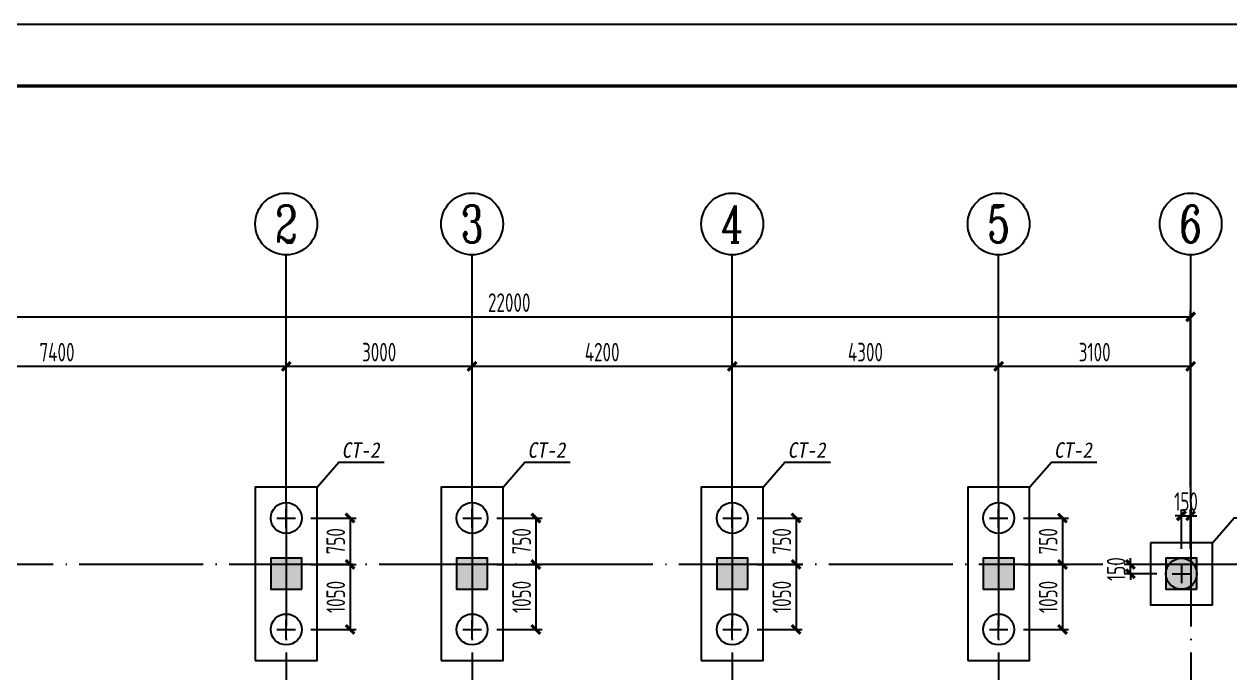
# Model space of a CAD drawing. Extents: x 9732137 to 18866768, y -962146 to 246094.
# Drawn here: x 9795564 to 9815028, y 34814 to 45294 of the extents above; entities that cross this region are included whole.
import ezdxf
from ezdxf.enums import TextEntityAlignment as Align

# ---------------------------------------------------------------- set-up
doc = ezdxf.new("R2010")
doc.units = 0
doc.header["$LTSCALE"] = 1000
doc.linetypes.add('DOTE', pattern=[2.42, 2, -0.2, 0.02, -0.2])
doc.layers.get('0').update_dxf_attribs({"linetype": 'CONTINUOUS'})
doc.layers.get('Defpoints').update_dxf_attribs({"linetype": 'CONTINUOUS'})
for name, color, linetype in [('10', 7, 'CONTINUOUS'), ('1506', 2, 'CONTINUOUS'), ('1507', 6, 'CONTINUOUS'), ('AXIS', 1, 'DOTE'), ('AXIS_DIM', 3, 'CONTINUOUS'), ('AXIS_NUM', 7, 'CONTINUOUS'), ('BORDER', 7, 'CONTINUOUS'), ('COLU_HATCH', 251, 'CONTINUOUS'), ('DIM', 3, 'CONTINUOUS'), ('TEXT', 7, 'CONTINUOUS')]:
    doc.layers.add(name, color=color, linetype=linetype)
doc.layers.add('709', color=7, linetype='CONTINUOUS', lineweight=18, true_color=0xdfdfdf)
doc.styles.add('STYLE3', font='simhei.ttf', dxfattribs={"width": 0.9})
doc.styles.add('TSSD_Axis', font='Complex.shx', dxfattribs={"width": 0.7, "bigfont": 'hztxt.shx'})
doc.styles.add('TSSD_Dimension', font='Tssdeng.shx', dxfattribs={"width": 0.7, "bigfont": 'hztxt.shx'})
doc.dimstyles.new('TSSD_100_100$0', dxfattribs={"dimtxt": 300, "dimasz": 100, "dimexe": 100, "dimexo": 250, "dimgap": 80, "dimtad": 1, "dimdec": 0, "dimzin": 0, "dimdsep": 46, "dimtxsty": 'TSSD_Dimension', "dimblk1": 'ARCHTICK', "dimblk2": 'ARCHTICK', "dimsah": 1, "dimcen": 0, "dimclrd": 3, "dimclre": 256, "dimclrt": 7, "dimadec": 1, "dimazin": 0, "dimtfac": 1, "dimtdec": 0, "dimtix": 1, "dimtmove": 2, "dimatfit": 3, "dimldrblk": 'ARCHTICK', "dimfxl": 1, "dimtolj": 1, "dimtzin": 0, "dimarcsym": 0})

# ---------------------------------------------------------------- blocks, each defined once
blk = doc.blocks.new('ts_axno')
at = {"color": 0, "linetype": 'ByBlock', "lineweight": -2}
blk.add_circle((0, 0), 0.5, dxfattribs=at)
at = {"color": 0, "linetype": 'ByBlock', "lineweight": -2, "style": 'TSSD_Axis', "width": 0.7}
blk.add_attdef('A', text='', height=0.6, dxfattribs=at).set_placement((0, 0), align=Align.MIDDLE_CENTER)
blk = doc.blocks.new('_ArchTick')
at = {"color": 0, "linetype": 'ByBlock', "const_width": 0.5}
blk.add_lwpolyline([(-0.71, -0.71), (0.71, 0.71)], dxfattribs=at)
blk = doc.blocks.new('*D678')
at = {"layer": 'AXIS_DIM', "lineweight": -2}
for p, q in [((9811295, 37815), (9811295, 39865)), ((9814395, 37815), (9814395, 39865))]:
    blk.add_line(p, q, dxfattribs=at)
at = {"layer": 'AXIS_DIM', "color": 3, "lineweight": -2}
blk.add_line((9814395, 39765), (9811295, 39765), dxfattribs=at)
at = {"layer": 'Defpoints', "color": 0}
for p in [(9811295, 39765), (9811295, 37565), (9814395, 37565)]:
    blk.add_point(p, dxfattribs=at)
at = {"layer": 'AXIS_DIM', "color": 3, "lineweight": -2, "xscale": 100, "yscale": 100, "zscale": 100, "rotation": 180}
blk.add_blockref('_ArchTick', (9811295, 39765), dxfattribs=at)
at = {"layer": 'AXIS_DIM', "color": 3, "lineweight": -2, "xscale": 100, "yscale": 100, "zscale": 100}
blk.add_blockref('_ArchTick', (9814395, 39765), dxfattribs=at)
at = {"layer": 'AXIS_DIM', "color": 7, "insert": (9812845, 39995), "char_height": 300, "attachment_point": 5, "style": 'TSSD_Dimension'}
blk.add_mtext('\\A1;3100', dxfattribs=at)
blk = doc.blocks.new('*D679')
at = {"layer": 'AXIS_DIM', "lineweight": -2}
for p, q in [((9806995, 37815), (9806995, 39865)), ((9811295, 37815), (9811295, 39865))]:
    blk.add_line(p, q, dxfattribs=at)
at = {"layer": 'AXIS_DIM', "color": 3, "lineweight": -2}
blk.add_line((9811295, 39765), (9806995, 39765), dxfattribs=at)
at = {"layer": 'Defpoints', "color": 0}
for p in [(9806995, 39765), (9806995, 37565), (9811295, 37565)]:
    blk.add_point(p, dxfattribs=at)
at = {"layer": 'AXIS_DIM', "color": 3, "lineweight": -2, "xscale": 100, "yscale": 100, "zscale": 100, "rotation": 180}
blk.add_blockref('_ArchTick', (9806995, 39765), dxfattribs=at)
at = {"layer": 'AXIS_DIM', "color": 3, "lineweight": -2, "xscale": 100, "yscale": 100, "zscale": 100}
blk.add_blockref('_ArchTick', (9811295, 39765), dxfattribs=at)
at = {"layer": 'AXIS_DIM', "color": 7, "insert": (9809145, 39995), "char_height": 300, "attachment_point": 5, "style": 'TSSD_Dimension'}
blk.add_mtext('\\A1;4300', dxfattribs=at)
blk = doc.blocks.new('*D680')
at = {"layer": 'AXIS_DIM', "lineweight": -2}
for p, q in [((9802795, 37815), (9802795, 39865)), ((9806995, 37815), (9806995, 39865))]:
    blk.add_line(p, q, dxfattribs=at)
at = {"layer": 'AXIS_DIM', "color": 3, "lineweight": -2}
blk.add_line((9806995, 39765), (9802795, 39765), dxfattribs=at)
at = {"layer": 'Defpoints', "color": 0}
for p in [(9802795, 39765), (9802795, 37565), (9806995, 37565)]:
    blk.add_point(p, dxfattribs=at)
at = {"layer": 'AXIS_DIM', "color": 3, "lineweight": -2, "xscale": 100, "yscale": 100, "zscale": 100, "rotation": 180}
blk.add_blockref('_ArchTick', (9802795, 39765), dxfattribs=at)
at = {"layer": 'AXIS_DIM', "color": 3, "lineweight": -2, "xscale": 100, "yscale": 100, "zscale": 100}
blk.add_blockref('_ArchTick', (9806995, 39765), dxfattribs=at)
at = {"layer": 'AXIS_DIM', "color": 7, "insert": (9804895, 39995), "char_height": 300, "attachment_point": 5, "style": 'TSSD_Dimension'}
blk.add_mtext('\\A1;4200', dxfattribs=at)
blk = doc.blocks.new('*D681')
at = {"layer": 'AXIS_DIM', "lineweight": -2}
for p, q in [((9799795, 37815), (9799795, 39865)), ((9802795, 37815), (9802795, 39865))]:
    blk.add_line(p, q, dxfattribs=at)
at = {"layer": 'AXIS_DIM', "color": 3, "lineweight": -2}
blk.add_line((9802795, 39765), (9799795, 39765), dxfattribs=at)
at = {"layer": 'Defpoints', "color": 0}
for p in [(9799795, 39765), (9799795, 37565), (9802795, 37565)]:
    blk.add_point(p, dxfattribs=at)
at = {"layer": 'AXIS_DIM', "color": 3, "lineweight": -2, "xscale": 100, "yscale": 100, "zscale": 100, "rotation": 180}
blk.add_blockref('_ArchTick', (9799795, 39765), dxfattribs=at)
at = {"layer": 'AXIS_DIM', "color": 3, "lineweight": -2, "xscale": 100, "yscale": 100, "zscale": 100}
blk.add_blockref('_ArchTick', (9802795, 39765), dxfattribs=at)
at = {"layer": 'AXIS_DIM', "color": 7, "insert": (9801295, 39995), "char_height": 300, "attachment_point": 5, "style": 'TSSD_Dimension'}
blk.add_mtext('\\A1;3000', dxfattribs=at)
blk = doc.blocks.new('*D682')
at = {"layer": 'AXIS_DIM', "lineweight": -2}
for p, q in [((9792395, 37815), (9792395, 39865)), ((9799795, 37815), (9799795, 39865))]:
    blk.add_line(p, q, dxfattribs=at)
at = {"layer": 'AXIS_DIM', "color": 3, "lineweight": -2}
blk.add_line((9799795, 39765), (9792395, 39765), dxfattribs=at)
at = {"layer": 'Defpoints', "color": 0}
for p in [(9792395, 39765), (9792395, 37565), (9799795, 37565)]:
    blk.add_point(p, dxfattribs=at)
at = {"layer": 'AXIS_DIM', "color": 3, "lineweight": -2, "xscale": 100, "yscale": 100, "zscale": 100, "rotation": 180}
blk.add_blockref('_ArchTick', (9792395, 39765), dxfattribs=at)
at = {"layer": 'AXIS_DIM', "color": 3, "lineweight": -2, "xscale": 100, "yscale": 100, "zscale": 100}
blk.add_blockref('_ArchTick', (9799795, 39765), dxfattribs=at)
at = {"layer": 'AXIS_DIM', "color": 7, "insert": (9796095, 39995), "char_height": 300, "attachment_point": 5, "style": 'TSSD_Dimension'}
blk.add_mtext('\\A1;7400', dxfattribs=at)
blk = doc.blocks.new('*D683')
at = {"layer": 'AXIS_DIM', "lineweight": -2}
for p, q in [((9792395, 37815), (9792395, 40665)), ((9814395, 37815), (9814395, 40665))]:
    blk.add_line(p, q, dxfattribs=at)
at = {"layer": 'AXIS_DIM', "color": 3, "lineweight": -2}
blk.add_line((9792395, 40565), (9814395, 40565), dxfattribs=at)
at = {"layer": 'Defpoints', "color": 0}
for p in [(9814395, 40565), (9792395, 37565), (9814395, 37565)]:
    blk.add_point(p, dxfattribs=at)
at = {"layer": 'AXIS_DIM', "color": 3, "lineweight": -2, "xscale": 100, "yscale": 100, "zscale": 100, "rotation": 180}
blk.add_blockref('_ArchTick', (9792395, 40565), dxfattribs=at)
at = {"layer": 'AXIS_DIM', "color": 3, "lineweight": -2, "xscale": 100, "yscale": 100, "zscale": 100}
blk.add_blockref('_ArchTick', (9814395, 40565), dxfattribs=at)
at = {"layer": 'AXIS_DIM', "color": 7, "insert": (9803395, 40795), "char_height": 300, "attachment_point": 5, "style": 'TSSD_Dimension'}
blk.add_mtext('\\A1;22000', dxfattribs=at)
blk = doc.blocks.new('*D940')
at = {"layer": 'Defpoints', "color": 0}
for p in [(9799945, 37315), (9799945, 36565), (9800825, 36565)]:
    blk.add_point(p, dxfattribs=at)
at = {"layer": 'DIM', "lineweight": -2}
for p, q in [((9800195, 37315), (9800925, 37315)), ((9800195, 36565), (9800925, 36565))]:
    blk.add_line(p, q, dxfattribs=at)
at = {"layer": 'DIM', "color": 3, "lineweight": -2}
blk.add_line((9800825, 37315), (9800825, 36565), dxfattribs=at)
at = {"layer": 'DIM', "color": 3, "lineweight": -2, "xscale": 100, "yscale": 100, "zscale": 100}
for p, rotation in [((9800825, 37315), 90), ((9800825, 36565), 270)]:
    blk.add_blockref('_ArchTick', p, dxfattribs=dict(at, rotation=rotation))
at = {"layer": 'DIM', "color": 7, "insert": (9800595, 36940), "char_height": 300, "attachment_point": 5, "rotation": 90, "style": 'TSSD_Dimension'}
blk.add_mtext('\\A1;750', dxfattribs=at)
blk = doc.blocks.new('*D941')
at = {"layer": 'Defpoints', "color": 0}
for p in [(9799945, 36565), (9799945, 35515), (9800825, 35515)]:
    blk.add_point(p, dxfattribs=at)
at = {"layer": 'DIM', "lineweight": -2}
for p, q in [((9800195, 36565), (9800925, 36565)), ((9800195, 35515), (9800925, 35515))]:
    blk.add_line(p, q, dxfattribs=at)
at = {"layer": 'DIM', "color": 3, "lineweight": -2}
blk.add_line((9800825, 36565), (9800825, 35515), dxfattribs=at)
at = {"layer": 'DIM', "color": 3, "lineweight": -2, "xscale": 100, "yscale": 100, "zscale": 100}
for p, rotation in [((9800825, 36565), 90), ((9800825, 35515), 270)]:
    blk.add_blockref('_ArchTick', p, dxfattribs=dict(at, rotation=rotation))
at = {"layer": 'DIM', "color": 7, "insert": (9800595, 36040), "char_height": 300, "attachment_point": 5, "rotation": 90, "style": 'TSSD_Dimension'}
blk.add_mtext('\\A1;1050', dxfattribs=at)
blk = doc.blocks.new('*D942')
at = {"layer": 'Defpoints', "color": 0}
for p in [(9802945, 37315), (9802945, 36565), (9803825, 36565)]:
    blk.add_point(p, dxfattribs=at)
at = {"layer": 'DIM', "lineweight": -2}
for p, q in [((9803195, 37315), (9803925, 37315)), ((9803195, 36565), (9803925, 36565))]:
    blk.add_line(p, q, dxfattribs=at)
at = {"layer": 'DIM', "color": 3, "lineweight": -2}
blk.add_line((9803825, 37315), (9803825, 36565), dxfattribs=at)
at = {"layer": 'DIM', "color": 3, "lineweight": -2, "xscale": 100, "yscale": 100, "zscale": 100}
for p, rotation in [((9803825, 37315), 90), ((9803825, 36565), 270)]:
    blk.add_blockref('_ArchTick', p, dxfattribs=dict(at, rotation=rotation))
at = {"layer": 'DIM', "color": 7, "insert": (9803595, 36940), "char_height": 300, "attachment_point": 5, "rotation": 90, "style": 'TSSD_Dimension'}
blk.add_mtext('\\A1;750', dxfattribs=at)
blk = doc.blocks.new('*D943')
at = {"layer": 'Defpoints', "color": 0}
for p in [(9802945, 36565), (9802945, 35515), (9803825, 35515)]:
    blk.add_point(p, dxfattribs=at)
at = {"layer": 'DIM', "lineweight": -2}
for p, q in [((9803195, 36565), (9803925, 36565)), ((9803195, 35515), (9803925, 35515))]:
    blk.add_line(p, q, dxfattribs=at)
at = {"layer": 'DIM', "color": 3, "lineweight": -2}
blk.add_line((9803825, 36565), (9803825, 35515), dxfattribs=at)
at = {"layer": 'DIM', "color": 3, "lineweight": -2, "xscale": 100, "yscale": 100, "zscale": 100}
for p, rotation in [((9803825, 36565), 90), ((9803825, 35515), 270)]:
    blk.add_blockref('_ArchTick', p, dxfattribs=dict(at, rotation=rotation))
at = {"layer": 'DIM', "color": 7, "insert": (9803595, 36040), "char_height": 300, "attachment_point": 5, "rotation": 90, "style": 'TSSD_Dimension'}
blk.add_mtext('\\A1;1050', dxfattribs=at)
blk = doc.blocks.new('*D944')
at = {"layer": 'Defpoints', "color": 0}
for p in [(9807145, 37315), (9807145, 36565), (9808025, 36565)]:
    blk.add_point(p, dxfattribs=at)
at = {"layer": 'DIM', "lineweight": -2}
for p, q in [((9807395, 37315), (9808125, 37315)), ((9807395, 36565), (9808125, 36565))]:
    blk.add_line(p, q, dxfattribs=at)
at = {"layer": 'DIM', "color": 3, "lineweight": -2}
blk.add_line((9808025, 37315), (9808025, 36565), dxfattribs=at)
at = {"layer": 'DIM', "color": 3, "lineweight": -2, "xscale": 100, "yscale": 100, "zscale": 100}
for p, rotation in [((9808025, 37315), 90), ((9808025, 36565), 270)]:
    blk.add_blockref('_ArchTick', p, dxfattribs=dict(at, rotation=rotation))
at = {"layer": 'DIM', "color": 7, "insert": (9807795, 36940), "char_height": 300, "attachment_point": 5, "rotation": 90, "style": 'TSSD_Dimension'}
blk.add_mtext('\\A1;750', dxfattribs=at)
blk = doc.blocks.new('*D945')
at = {"layer": 'Defpoints', "color": 0}
for p in [(9807145, 36565), (9807145, 35515), (9808025, 35515)]:
    blk.add_point(p, dxfattribs=at)
at = {"layer": 'DIM', "lineweight": -2}
for p, q in [((9807395, 36565), (9808125, 36565)), ((9807395, 35515), (9808125, 35515))]:
    blk.add_line(p, q, dxfattribs=at)
at = {"layer": 'DIM', "color": 3, "lineweight": -2}
blk.add_line((9808025, 36565), (9808025, 35515), dxfattribs=at)
at = {"layer": 'DIM', "color": 3, "lineweight": -2, "xscale": 100, "yscale": 100, "zscale": 100}
for p, rotation in [((9808025, 36565), 90), ((9808025, 35515), 270)]:
    blk.add_blockref('_ArchTick', p, dxfattribs=dict(at, rotation=rotation))
at = {"layer": 'DIM', "color": 7, "insert": (9807795, 36040), "char_height": 300, "attachment_point": 5, "rotation": 90, "style": 'TSSD_Dimension'}
blk.add_mtext('\\A1;1050', dxfattribs=at)
blk = doc.blocks.new('*D946')
at = {"layer": 'Defpoints', "color": 0}
for p in [(9811445, 37315), (9811445, 36565), (9812325, 36565)]:
    blk.add_point(p, dxfattribs=at)
at = {"layer": 'DIM', "lineweight": -2}
for p, q in [((9811695, 37315), (9812425, 37315)), ((9811695, 36565), (9812425, 36565))]:
    blk.add_line(p, q, dxfattribs=at)
at = {"layer": 'DIM', "color": 3, "lineweight": -2}
blk.add_line((9812325, 37315), (9812325, 36565), dxfattribs=at)
at = {"layer": 'DIM', "color": 3, "lineweight": -2, "xscale": 100, "yscale": 100, "zscale": 100}
for p, rotation in [((9812325, 37315), 90), ((9812325, 36565), 270)]:
    blk.add_blockref('_ArchTick', p, dxfattribs=dict(at, rotation=rotation))
at = {"layer": 'DIM', "color": 7, "insert": (9812095, 36940), "char_height": 300, "attachment_point": 5, "rotation": 90, "style": 'TSSD_Dimension'}
blk.add_mtext('\\A1;750', dxfattribs=at)
blk = doc.blocks.new('*D947')
at = {"layer": 'Defpoints', "color": 0}
for p in [(9811445, 36565), (9811445, 35515), (9812325, 35515)]:
    blk.add_point(p, dxfattribs=at)
at = {"layer": 'DIM', "lineweight": -2}
for p, q in [((9811695, 36565), (9812425, 36565)), ((9811695, 35515), (9812425, 35515))]:
    blk.add_line(p, q, dxfattribs=at)
at = {"layer": 'DIM', "color": 3, "lineweight": -2}
blk.add_line((9812325, 36565), (9812325, 35515), dxfattribs=at)
at = {"layer": 'DIM', "color": 3, "lineweight": -2, "xscale": 100, "yscale": 100, "zscale": 100}
for p, rotation in [((9812325, 36565), 90), ((9812325, 35515), 270)]:
    blk.add_blockref('_ArchTick', p, dxfattribs=dict(at, rotation=rotation))
at = {"layer": 'DIM', "color": 7, "insert": (9812095, 36040), "char_height": 300, "attachment_point": 5, "rotation": 90, "style": 'TSSD_Dimension'}
blk.add_mtext('\\A1;1050', dxfattribs=at)
blk = doc.blocks.new('*D986')
at = {"layer": 'Defpoints', "color": 0}
for p in [(9814395, 37351), (9814245, 36565), (9814395, 36565)]:
    blk.add_point(p, dxfattribs=at)
at = {"layer": 'DIM', "lineweight": -2}
for p, q in [((9814245, 36815), (9814245, 37451)), ((9814395, 36815), (9814395, 37451))]:
    blk.add_line(p, q, dxfattribs=at)
at = {"layer": 'DIM', "color": 3, "lineweight": -2}
for p, q in [((9814245, 37351), (9814145, 37351)), ((9814245, 37351), (9814395, 37351)), ((9814395, 37351), (9814495, 37351))]:
    blk.add_line(p, q, dxfattribs=at)
at = {"layer": 'DIM', "color": 3, "lineweight": -2, "xscale": 100, "yscale": 100, "zscale": 100}
blk.add_blockref('_ArchTick', (9814245, 37351), dxfattribs=at)
at = {"layer": 'DIM', "color": 3, "lineweight": -2, "xscale": 100, "yscale": 100, "zscale": 100, "rotation": 180}
blk.add_blockref('_ArchTick', (9814395, 37351), dxfattribs=at)
at = {"layer": 'DIM', "color": 7, "insert": (9814320, 37581), "char_height": 300, "attachment_point": 5, "style": 'TSSD_Dimension'}
blk.add_mtext('\\A1;150', dxfattribs=at)
blk = doc.blocks.new('*D987')
at = {"layer": 'Defpoints', "color": 0}
for p in [(9813422, 36565), (9814101, 36565), (9814101, 36415)]:
    blk.add_point(p, dxfattribs=at)
at = {"layer": 'DIM', "color": 3, "lineweight": -2}
for p, q in [((9813422, 36565), (9813422, 36665)), ((9813422, 36415), (9813422, 36565)), ((9813422, 36415), (9813422, 36315))]:
    blk.add_line(p, q, dxfattribs=at)
at = {"layer": 'DIM', "lineweight": -2}
for p, q in [((9813851, 36565), (9813322, 36565)), ((9813851, 36415), (9813322, 36415))]:
    blk.add_line(p, q, dxfattribs=at)
at = {"layer": 'DIM', "color": 3, "lineweight": -2, "xscale": 100, "yscale": 100, "zscale": 100}
for p, rotation in [((9813422, 36565), 270), ((9813422, 36415), 90)]:
    blk.add_blockref('_ArchTick', p, dxfattribs=dict(at, rotation=rotation))
at = {"layer": 'DIM', "color": 7, "insert": (9813192, 36490), "char_height": 300, "attachment_point": 5, "rotation": 90, "style": 'TSSD_Dimension'}
blk.add_mtext('\\A1;150', dxfattribs=at)

msp = doc.modelspace()

# ---------------------------------------------------------------- hatches: boundary and pattern name
at = {"layer": 'COLU_HATCH'}
for points in [[(9800045.4, 36164.9), (9800045.4, 36664.9), (9799545.4, 36664.9), (9799545.4, 36164.9)], [(9803045.4, 36164.9), (9803045.4, 36664.9), (9802545.4, 36664.9), (9802545.4, 36164.9)], [(9807245.4, 36164.9), (9807245.4, 36664.9), (9806745.4, 36664.9), (9806745.4, 36164.9)], [(9811545.4, 36164.9), (9811545.4, 36664.9), (9811045.4, 36664.9), (9811045.4, 36164.9)], [(9814495.4, 36164.9), (9814495.4, 36664.9), (9813995.4, 36664.9), (9813995.4, 36164.9)]]:
    msp.add_hatch(color=256, dxfattribs=at).paths.add_polyline_path(points)

# ---------------------------------------------------------------- linework, layer by layer
at = {"layer": '10', "ltscale": 1}
for points in [[(9800045.4, 36164.9), (9800045.4, 36664.9), (9799545.4, 36664.9), (9799545.4, 36164.9)], [(9803045.4, 36164.9), (9803045.4, 36664.9), (9802545.4, 36664.9), (9802545.4, 36164.9)], [(9807245.4, 36164.9), (9807245.4, 36664.9), (9806745.4, 36664.9), (9806745.4, 36164.9)], [(9811545.4, 36164.9), (9811545.4, 36664.9), (9811045.4, 36664.9), (9811045.4, 36164.9)], [(9814495.4, 36164.9), (9814495.4, 36664.9), (9813995.4, 36664.9), (9813995.4, 36164.9)]]:
    msp.add_lwpolyline(points, close=True, dxfattribs=at)
at = {"layer": '1506', "ltscale": 1}
for points in [[(9799295.4, 35014.9), (9800295.4, 35014.9), (9800295.4, 37814.9), (9799295.4, 37814.9)], [(9802295.4, 35014.9), (9803295.4, 35014.9), (9803295.4, 37814.9), (9802295.4, 37814.9)], [(9806495.4, 35014.9), (9807495.4, 35014.9), (9807495.4, 37814.9), (9806495.4, 37814.9)], [(9810795.4, 35014.9), (9811795.4, 35014.9), (9811795.4, 37814.9), (9810795.4, 37814.9)], [(9813745.4, 36914.9), (9813745.4, 35914.9), (9814745.4, 35914.9), (9814745.4, 36914.9)]]:
    msp.add_lwpolyline(points, close=True, dxfattribs=at)
at = {"layer": '1507', "ltscale": 1}
for p, q in [((9799795.4, 37164.9), (9799795.4, 37464.9)), ((9802795.4, 37164.9), (9802795.4, 37464.9)), ((9806995.4, 37164.9), (9806995.4, 37464.9)), ((9811295.4, 37164.9), (9811295.4, 37464.9)), ((9799645.4, 37314.9), (9799945.4, 37314.9)), ((9802645.4, 37314.9), (9802945.4, 37314.9)), ((9806845.4, 37314.9), (9807145.4, 37314.9)), ((9811145.4, 37314.9), (9811445.4, 37314.9)), ((9814095.4, 36414.9), (9814395.4, 36414.9)), ((9814245.4, 36564.9), (9814245.4, 36264.9)), ((9799795.4, 35364.9), (9799795.4, 35664.9)), ((9802795.4, 35364.9), (9802795.4, 35664.9)), ((9806995.4, 35364.9), (9806995.4, 35664.9)), ((9811295.4, 35364.9), (9811295.4, 35664.9)), ((9799645.4, 35514.9), (9799945.4, 35514.9)), ((9802645.4, 35514.9), (9802945.4, 35514.9)), ((9806845.4, 35514.9), (9807145.4, 35514.9)), ((9811145.4, 35514.9), (9811445.4, 35514.9))]:
    msp.add_line(p, q, dxfattribs=at)
for centre in [(9799795.4, 37314.9), (9802795.4, 37314.9), (9806995.4, 37314.9), (9811295.4, 37314.9), (9814245.4, 36414.9), (9799795.4, 35514.9), (9802795.4, 35514.9), (9806995.4, 35514.9), (9811295.4, 35514.9)]:
    msp.add_circle(centre, 250, dxfattribs=at)
at = {"layer": '709', "linetype": 'Continuous'}
for points in [[(9800045.4, 36164.9), (9800045.4, 36664.9), (9799545.4, 36664.9), (9799545.4, 36164.9)], [(9803045.4, 36164.9), (9803045.4, 36664.9), (9802545.4, 36664.9), (9802545.4, 36164.9)], [(9807245.4, 36164.9), (9807245.4, 36664.9), (9806745.4, 36664.9), (9806745.4, 36164.9)], [(9811545.4, 36164.9), (9811545.4, 36664.9), (9811045.4, 36664.9), (9811045.4, 36164.9)], [(9814495.4, 36164.9), (9814495.4, 36664.9), (9813995.4, 36664.9), (9813995.4, 36164.9)]]:
    msp.add_lwpolyline(points, close=True, dxfattribs=at)
at = {"layer": 'AXIS'}
for p, q in [((9799795.4, 37564.9, 0), (9799795.4, 20564.9, 0)), ((9802795.4, 37564.9, 0), (9802795.4, 27864.9, 0)), ((9806995.4, 37564.9, 0), (9806995.4, 20564.9, 0)), ((9811295.4, 37564.9, 0), (9811295.4, 27864.9, 0)), ((9814395.4, 37564.9, 0), (9814395.4, 20564.9, 0)), ((9815395.4, 36564.9, 0), (9791395.4, 36564.9, 0))]:
    msp.add_line(p, q, dxfattribs=at)
at = {"layer": 'AXIS_NUM'}
for p, q in [((9799795.4, 37564.9, 0), (9799795.4, 41564.9, 0)), ((9802795.4, 37564.9, 0), (9802795.4, 41564.9, 0)), ((9806995.4, 37564.9, 0), (9806995.4, 41564.9, 0)), ((9811295.4, 37564.9, 0), (9811295.4, 41564.9, 0)), ((9814395.4, 37564.9, 0), (9814395.4, 41564.9, 0))]:
    msp.add_line(p, q, dxfattribs=at)
at = {"layer": 'BORDER'}
msp.add_lwpolyline([(9777056.8, 3293.7), (9777056.8, 45293.7), (9836456.8, 45293.7), (9836456.8, 3293.7)], close=True, dxfattribs=at)
at = {"layer": 'BORDER', "const_width": 50}
msp.add_lwpolyline([(9779556.8, 4293.7), (9779556.8, 44293.7), (9835456.8, 44293.7), (9835456.8, 4293.7)], close=True, dxfattribs=at)
at = {"layer": 'TEXT', "color": 6}
for points in [[(9800295.4, 37814.9), (9800646, 38216.6), (9801378.8, 38216.6)], [(9803295.4, 37814.9), (9803646, 38216.6), (9804378.8, 38216.6)], [(9807495.4, 37814.9), (9807846, 38216.6), (9808578.8, 38216.6)], [(9811795.4, 37814.9), (9812146, 38216.6), (9812878.8, 38216.6)], [(9814745.4, 36914.9), (9815096, 37316.6), (9815828.8, 37316.6)]]:
    msp.add_lwpolyline(points, dxfattribs=at)

# ---------------------------------------------------------------- block references
at = {"layer": 'AXIS_NUM'}
ref = msp.add_blockref('ts_axno', (9799795.4, 42064.9, 0), dxfattribs=dict(at, xscale=1000, yscale=1000, zscale=1000))
ref.add_attrib('2', '2', dxfattribs={"height": 600, "style": 'TSSD_Axis', "width": 0.7}).set_placement((9799795.4, 42064.9, 0), align=Align.MIDDLE_CENTER)
ref = msp.add_blockref('ts_axno', (9802795.4, 42064.9, 0), dxfattribs=dict(at, xscale=1000, yscale=1000, zscale=1000))
ref.add_attrib('3', '3', dxfattribs={"height": 600, "style": 'TSSD_Axis', "width": 0.7}).set_placement((9802795.4, 42064.9, 0), align=Align.MIDDLE_CENTER)
ref = msp.add_blockref('ts_axno', (9806995.4, 42064.9, 0), dxfattribs=dict(at, xscale=1000, yscale=1000, zscale=1000))
ref.add_attrib('4', '4', dxfattribs={"height": 600, "style": 'TSSD_Axis', "width": 0.7}).set_placement((9806995.4, 42064.9, 0), align=Align.MIDDLE_CENTER)
ref = msp.add_blockref('ts_axno', (9811295.4, 42064.9, 0), dxfattribs=dict(at, xscale=1000, yscale=1000, zscale=1000))
ref.add_attrib('5', '5', dxfattribs={"height": 600, "style": 'TSSD_Axis', "width": 0.7}).set_placement((9811295.4, 42064.9, 0), align=Align.MIDDLE_CENTER)
ref = msp.add_blockref('ts_axno', (9814395.4, 42064.9, 0), dxfattribs=dict(at, xscale=1000, yscale=1000, zscale=1000))
ref.add_attrib('6', '6', dxfattribs={"height": 600, "style": 'TSSD_Axis', "width": 0.7}).set_placement((9814395.4, 42064.9, 0), align=Align.MIDDLE_CENTER)

# ---------------------------------------------------------------- texts
at = {"layer": 'TEXT', "color": 6, "style": 'STYLE3', "oblique": 10, "width": 0.9}
for p in [(9800689.4, 38288.3), (9803689.4, 38288.3), (9807889.4, 38288.3), (9812189.4, 38288.3)]:
    msp.add_text('CT-2', height=250, dxfattribs=at).set_placement(p)

# ---------------------------------------------------------------- dimensions: what is measured, and where the dimension line sits
at = {"layer": 'AXIS_DIM'}
for base, p1, p2, picture, middle in [((9814395.4, 40564.9, 0), (9792395.4, 37564.9, 0), (9814395.4, 37564.9, 0), '*D683', (9803395.4, 40794.9, 0)), ((9792395.4, 39764.9, 0), (9799795.4, 37564.9, 0), (9792395.4, 37564.9, 0), '*D682', (9796095.4, 39994.9, 0)), ((9799795.4, 39764.9, 0), (9802795.4, 37564.9, 0), (9799795.4, 37564.9, 0), '*D681', (9801295.4, 39994.9, 0)), ((9802795.4, 39764.9, 0), (9806995.4, 37564.9, 0), (9802795.4, 37564.9, 0), '*D680', (9804895.4, 39994.9, 0)), ((9806995.4, 39764.9, 0), (9811295.4, 37564.9, 0), (9806995.4, 37564.9, 0), '*D679', (9809145.4, 39994.9, 0)), ((9811295.4, 39764.9, 0), (9814395.4, 37564.9, 0), (9811295.4, 37564.9, 0), '*D678', (9812845.4, 39994.9, 0))]:
    dim = msp.add_linear_dim(base=base, p1=p1, p2=p2, dimstyle='TSSD_100_100$0', dxfattribs=at)
    dim.commit()
    dim.dimension.update_dxf_attribs({"geometry": picture, "text_midpoint": middle})
at = {"layer": 'DIM'}
dim = msp.add_linear_dim(base=(9814395.4, 37350.8), p1=(9814245.4, 36564.9), p2=(9814395.4, 36564.9), dimstyle='TSSD_100_100$0', dxfattribs=at)
dim.commit()
dim.dimension.update_dxf_attribs({"geometry": '*D986', "text_midpoint": (9814320.4, 37580.8)})
for base, p1, p2, picture, middle in [((9800824.5, 36564.9), (9799945.4, 37314.9), (9799945.4, 36564.9), '*D940', (9800594.5, 36939.9)), ((9803824.5, 36564.9), (9802945.4, 37314.9), (9802945.4, 36564.9), '*D942', (9803594.5, 36939.9)), ((9808024.5, 36564.9), (9807145.4, 37314.9), (9807145.4, 36564.9), '*D944', (9807794.5, 36939.9)), ((9812324.5, 36564.9), (9811445.4, 37314.9), (9811445.4, 36564.9), '*D946', (9812094.5, 36939.9)), ((9813422.1, 36564.9), (9814101.3, 36414.9), (9814101.3, 36564.9), '*D987', (9813192.1, 36489.9)), ((9800824.5, 35514.9), (9799945.4, 36564.9), (9799945.4, 35514.9), '*D941', (9800594.5, 36039.9)), ((9803824.5, 35514.9), (9802945.4, 36564.9), (9802945.4, 35514.9), '*D943', (9803594.5, 36039.9)), ((9808024.5, 35514.9), (9807145.4, 36564.9), (9807145.4, 35514.9), '*D945', (9807794.5, 36039.9)), ((9812324.5, 35514.9), (9811445.4, 36564.9), (9811445.4, 35514.9), '*D947', (9812094.5, 36039.9))]:
    dim = msp.add_linear_dim(base=base, p1=p1, p2=p2, angle=90, dimstyle='TSSD_100_100$0', dxfattribs=at)
    dim.commit()
    dim.dimension.update_dxf_attribs({"geometry": picture, "text_midpoint": middle})

doc.saveas('drawing.dxf')
